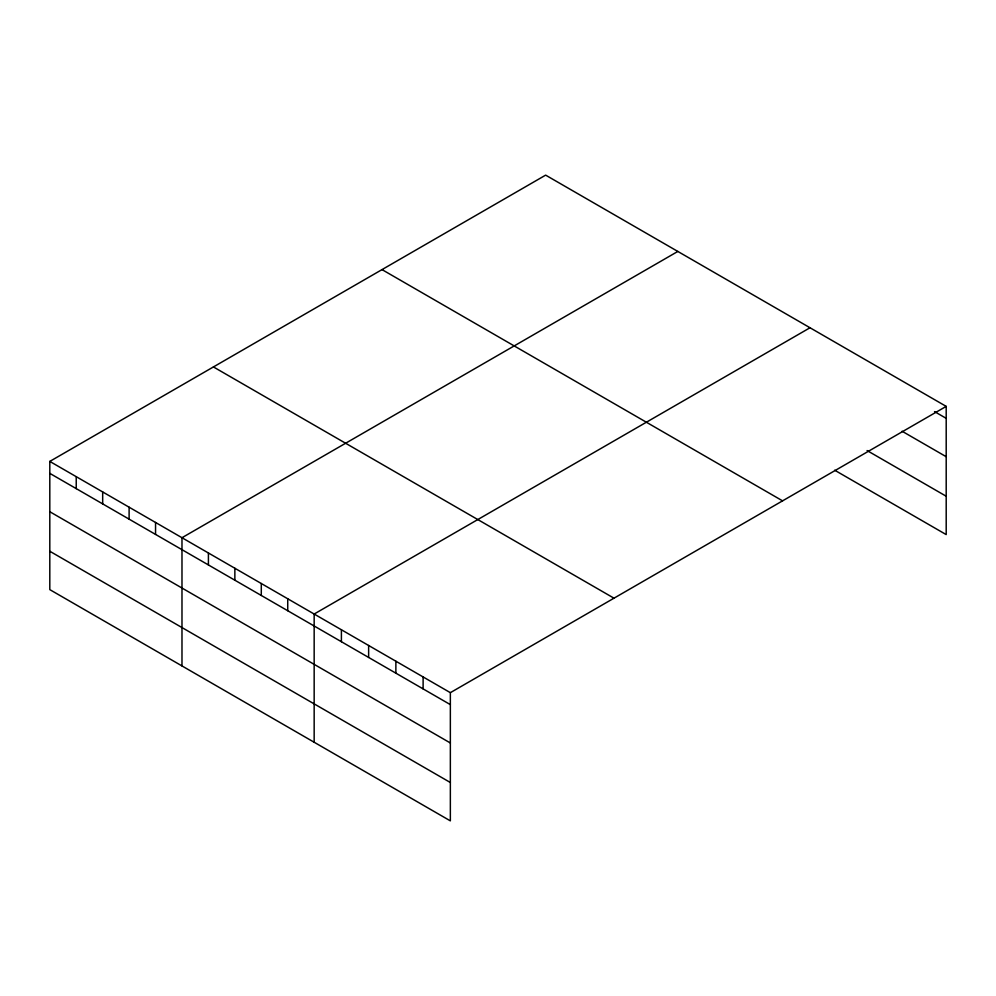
<?xml version="1.0" encoding="UTF-8"?>
<svg xmlns="http://www.w3.org/2000/svg" width="996" height="996" viewBox="0 0 996 996"><rect width="100%" height="100%" fill="white"/><g stroke="black" fill="none" stroke-linecap="round" stroke-linejoin="round"><path stroke-width="1.49" d="M834.66 470.199L946.2 534.591L946.2 406.38L545.646 175.134L49.8 461.409L49.8 589.62L450.354 820.866L450.354 692.668L49.8 461.409M677.828 251.44L181.982 537.728L181.982 665.926M810.009 327.759L314.163 614.034L314.163 742.244M450.354 692.668L946.2 406.38M934.522 411.597L946.2 418.345M902.102 431.243L946.2 456.703M867.08 450.553L946.2 496.232M382.016 269.605L782.57 500.851M213.43 366.939L613.984 598.185M49.8 473.361L450.354 704.62M49.8 511.72L450.354 742.979M49.8 551.249L450.354 782.507M423.113 676.931L423.113 688.896M395.873 661.207L395.873 673.172M368.632 645.483L368.632 657.435M341.404 629.758L341.404 641.71M287.732 598.77L287.732 610.722M261.288 583.507L261.288 595.459M234.857 568.243L234.857 580.207M208.413 552.979L208.413 564.944M155.55 522.464L155.55 534.416M129.107 507.201L129.107 519.153M102.675 491.937L102.675 503.889M76.231 476.673L76.231 488.625"/></g></svg>
